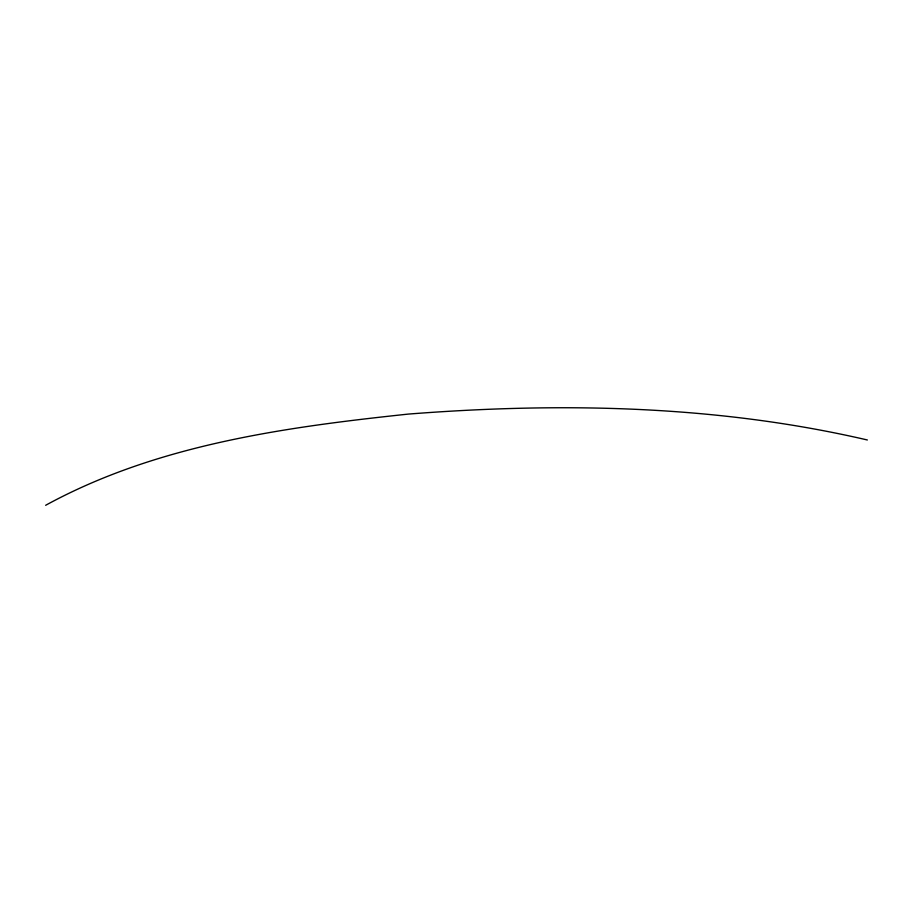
<?xml version="1.0" encoding="UTF-8"?>
<svg xmlns="http://www.w3.org/2000/svg" width="913" height="913" viewBox="0 0 913 913"><rect width="100%" height="100%" fill="white"/><g stroke="black" fill="none" stroke-linecap="round" stroke-linejoin="round"><path stroke-width="1.37" d="M45.65 505.288C156.443 444.745 284.582 427.238 408.408 414.08C561.449 402.154 717.276 405.11 867.35 439.975"/></g></svg>
